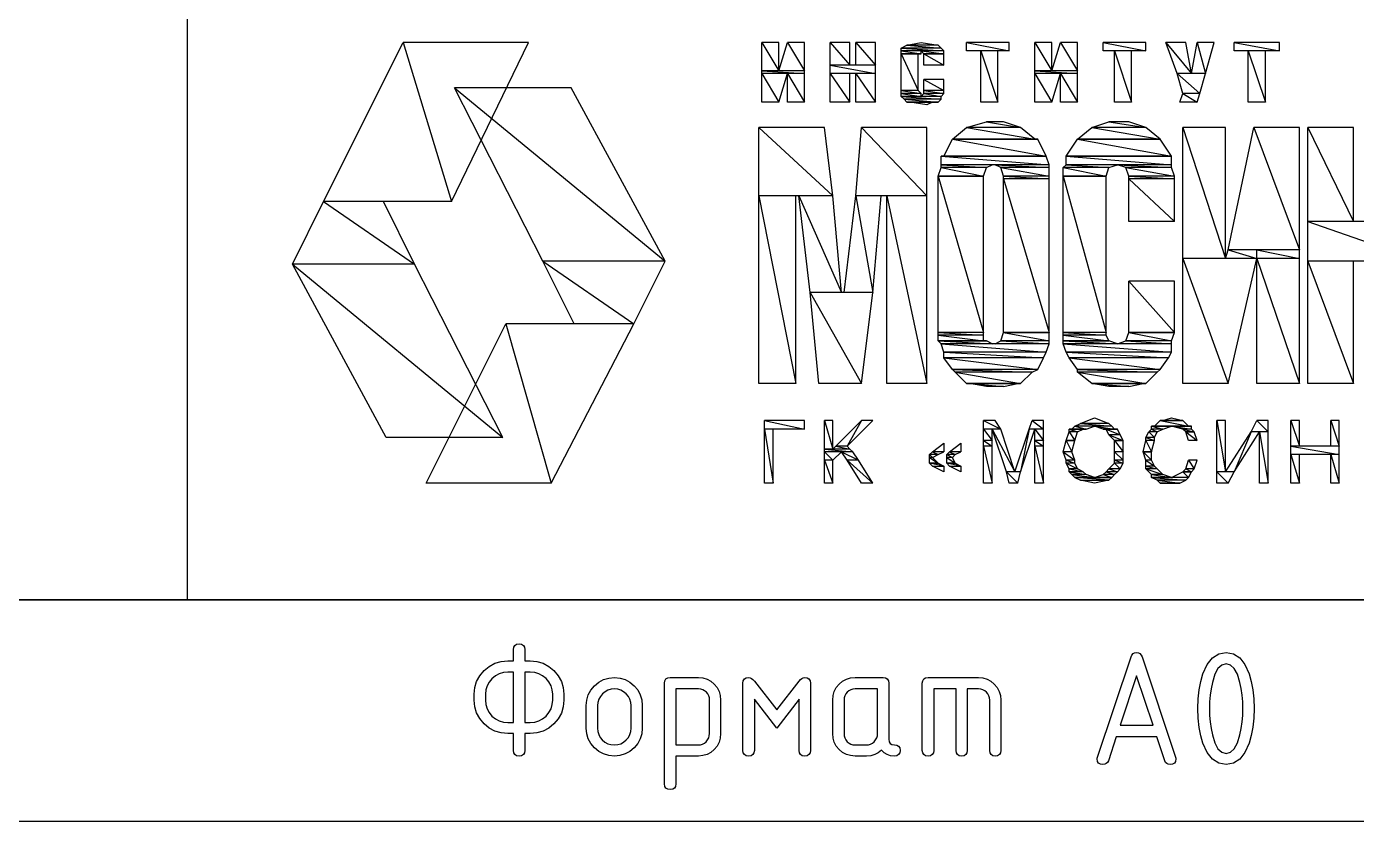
# Model space of a CAD drawing. Header units: millimetres. Extents: x 1 to 1188, y 1 to 840.
# Drawn here: x 1131.23 to 1160.91, y 0.71 to 18.46 of the extents above; entities that cross this region are included whole.
import ezdxf

# ---------------------------------------------------------------- set-up
doc = ezdxf.new("R2010")
doc.units = ezdxf.units.MM
doc.layers.add('GEOMETRY', color=7, linetype='Continuous')
doc.layers.add('TEXT_OUTLINE', color=7, linetype='Continuous')

msp = doc.modelspace()

# ---------------------------------------------------------------- linework, layer by layer
at = {"layer": 'GEOMETRY'}
for points in [[(1188.156, 0.706), (0.832, 0.706), (0.832, 840.048)], [(999.815, 60.714), (999.815, 5.658), (1184.79, 5.658)], [(1134.816, 35.694), (1134.816, 5.658)], [(1141.978, 4.294), (1142.1, 4.294), (1142.1, 4.542)], [(1142.353, 4.542), (1142.353, 4.294), (1142.474, 4.294)], [(1155.135, 2.141), (1155.885, 4.379)], [(1156.133, 4.379), (1156.877, 2.141)], [(1142.1, 2.916), (1142.1, 4.04), (1141.978, 4.04)], [(1142.474, 4.04), (1142.353, 4.04), (1142.353, 2.916)], [(1145.601, 3.919), (1146.229, 3.919)], [(1149.726, 3.919), (1150.355, 3.919)], [(1151.353, 3.919), (1152.477, 3.919)], [(1145.474, 1.543), (1145.474, 3.792)], [(1145.728, 3.665), (1145.728, 2.414), (1146.229, 2.414)], [(1146.229, 3.665), (1145.728, 3.665)], [(1147.223, 2.293), (1147.223, 3.792)], [(1147.477, 3.836), (1147.979, 3.197), (1148.475, 3.836)], [(1148.728, 3.792), (1148.728, 2.293)], [(1150.228, 3.665), (1149.726, 3.665)], [(1150.228, 2.668), (1150.228, 3.665)], [(1150.476, 3.792), (1150.476, 2.541)], [(1151.226, 2.293), (1151.226, 3.792)], [(1151.981, 2.293), (1151.981, 3.665), (1151.48, 3.665), (1151.48, 2.293)], [(1152.477, 3.665), (1152.229, 3.665), (1152.229, 2.293)], [(1141.223, 3.417), (1141.223, 3.544)], [(1141.477, 3.544), (1141.477, 3.417)], [(1142.976, 3.417), (1142.976, 3.544)], [(1143.224, 3.544), (1143.224, 3.417)], [(1143.725, 2.789), (1143.725, 3.291)], [(1143.978, 3.291), (1143.978, 2.789)], [(1144.728, 2.789), (1144.728, 3.291)], [(1144.976, 3.291), (1144.976, 2.789)], [(1146.477, 2.668), (1146.477, 3.417)], [(1146.725, 3.417), (1146.725, 2.668)], [(1147.979, 2.789), (1147.477, 3.434), (1147.477, 2.293)], [(1148.475, 2.293), (1148.475, 3.434), (1147.979, 2.789)], [(1149.225, 2.668), (1149.225, 3.417)], [(1149.478, 3.417), (1149.478, 2.668)], [(1152.731, 2.293), (1152.731, 3.417)], [(1152.979, 3.417), (1152.979, 2.293)], [(1141.978, 2.916), (1142.1, 2.916)], [(1142.353, 2.916), (1142.474, 2.916)], [(1142.1, 2.293), (1142.1, 2.668), (1141.978, 2.668)], [(1142.353, 2.668), (1142.353, 2.293)], [(1142.474, 2.668), (1142.353, 2.668)], [(1149.726, 2.414), (1149.98, 2.414)], [(1156.64, 2.058), (1156.458, 2.598), (1155.554, 2.598), (1155.378, 2.058)], [(1146.229, 2.166), (1145.728, 2.166), (1145.728, 1.543)], [(1149.98, 2.166), (1149.726, 2.166)]]:
    msp.add_lwpolyline(points, dxfattribs=at)
for points in [[(1184.79, 5.658), (20.835, 5.658), (20.835, 836.683), (1184.79, 836.683)], [(1139.642, 18.105), (1140.721, 14.548), (1137.864, 14.548)], [(1142.435, 18.105), (1139.642, 18.105), (1140.721, 14.548)], [(1148.023, 18.105), (1147.643, 18.105), (1148.023, 17.469)], [(1147.643, 18.105), (1148.023, 17.469), (1147.643, 17.469)], [(1148.214, 18.105), (1148.595, 17.469), (1148.023, 17.469)], [(1148.595, 18.105), (1148.214, 18.105), (1148.595, 17.469)], [(1149.61, 18.105), (1149.167, 18.105), (1149.61, 17.596)], [(1149.167, 18.105), (1149.61, 17.596), (1149.167, 17.596)], [(1150.182, 18.105), (1149.739, 18.105), (1150.182, 17.596)], [(1149.739, 18.105), (1150.182, 17.596), (1149.739, 17.596)], [(1150.881, 18.041), (1151.643, 17.978), (1150.754, 17.978)], [(1151.643, 17.978), (1150.754, 17.978), (1151.706, 17.914)], [(1150.754, 17.978), (1151.706, 17.914), (1150.754, 17.914)], [(1151.198, 17.914), (1151.706, 17.851), (1151.263, 17.851), (1151.198, 17.914), (1150.754, 17.914), (1151.198, 17.851)], [(1150.754, 17.914), (1151.198, 17.851), (1150.754, 17.851)], [(1151.135, 17.851), (1150.754, 17.851), (1151.135, 17.851), (1150.754, 17.851), (1151.198, 17.851)], [(1151.135, 17.851), (1150.754, 17.851), (1151.135, 17.026)], [(1150.754, 17.851), (1151.135, 17.026), (1150.754, 17.026)], [(1151.198, 18.105), (1151.58, 18.041), (1150.881, 18.041)], [(1151.58, 18.041), (1150.881, 18.041), (1151.643, 17.978)], [(1151.706, 17.914), (1151.198, 17.914), (1151.706, 17.851)], [(1151.263, 17.851), (1151.706, 17.851)], [(1151.706, 17.851), (1151.263, 17.851)], [(1151.706, 17.851), (1151.263, 17.851), (1151.706, 17.596)], [(1151.263, 17.851), (1151.706, 17.596), (1151.263, 17.596)], [(1153.167, 18.105), (1152.215, 18.105), (1153.167, 17.914)], [(1152.215, 18.105), (1153.167, 17.914), (1152.215, 17.914)], [(1152.914, 17.914), (1152.532, 17.914), (1152.914, 16.771)], [(1152.532, 17.914), (1152.914, 16.771), (1152.532, 16.771)], [(1154.119, 18.105), (1153.739, 18.105), (1154.119, 17.469)], [(1153.739, 18.105), (1154.119, 17.469), (1153.739, 17.469)], [(1154.31, 18.105), (1154.691, 17.469), (1154.119, 17.469)], [(1154.691, 18.105), (1154.31, 18.105), (1154.691, 17.469)], [(1156.215, 18.105), (1155.263, 18.105), (1156.215, 17.914)], [(1155.263, 18.105), (1156.215, 17.914), (1155.263, 17.914)], [(1155.897, 17.914), (1155.517, 17.914), (1155.897, 16.771)], [(1155.517, 17.914), (1155.897, 16.771), (1155.517, 16.771)], [(1157.104, 18.105), (1156.659, 18.105), (1157.231, 17.406)], [(1156.659, 18.105), (1157.231, 17.406), (1156.914, 17.406)], [(1157.358, 18.105), (1157.548, 17.406), (1157.231, 17.406)], [(1157.739, 18.105), (1157.358, 18.105), (1157.548, 17.406)], [(1159.2, 18.105), (1158.183, 18.105), (1159.2, 17.914)], [(1158.183, 18.105), (1159.2, 17.914), (1158.183, 17.914)], [(1158.882, 17.914), (1158.502, 17.914), (1158.882, 16.771)], [(1158.502, 17.914), (1158.882, 16.771), (1158.502, 16.771)], [(1150.182, 17.596), (1149.167, 17.596), (1150.182, 17.406)], [(1149.167, 17.596), (1150.182, 17.406), (1149.167, 17.406)], [(1148.595, 17.469), (1147.643, 17.469), (1148.595, 17.406)], [(1147.643, 17.469), (1148.595, 17.406), (1147.643, 17.406)], [(1148.214, 17.406), (1147.643, 17.406), (1148.023, 16.771)], [(1147.643, 17.406), (1148.023, 16.771), (1147.643, 16.771)], [(1148.595, 17.406), (1148.214, 17.406), (1148.595, 16.771)], [(1148.214, 17.406), (1148.595, 16.771), (1148.214, 16.771)], [(1149.61, 17.406), (1149.167, 17.406), (1149.61, 16.771)], [(1149.167, 17.406), (1149.61, 16.771), (1149.167, 16.771)], [(1150.182, 17.406), (1149.739, 17.406), (1150.182, 16.771)], [(1149.739, 17.406), (1150.182, 16.771), (1149.739, 16.771)], [(1151.706, 17.279), (1151.263, 17.279), (1151.706, 17.026)], [(1151.263, 17.279), (1151.706, 17.026), (1151.263, 17.026)], [(1154.691, 17.469), (1153.739, 17.469), (1154.691, 17.406)], [(1153.739, 17.469), (1154.691, 17.406), (1153.739, 17.406)], [(1154.31, 17.406), (1153.739, 17.406), (1154.119, 16.771)], [(1153.739, 17.406), (1154.119, 16.771), (1153.739, 16.771)], [(1154.691, 17.406), (1154.31, 17.406), (1154.691, 16.771)], [(1154.31, 17.406), (1154.691, 16.771), (1154.31, 16.771)], [(1157.548, 17.406), (1156.914, 17.406), (1157.421, 16.961)], [(1156.914, 17.406), (1157.421, 16.961), (1157.041, 16.961)], [(1143.389, 17.089), (1140.784, 17.089), (1145.483, 13.215)], [(1140.784, 17.089), (1145.483, 13.215), (1142.753, 13.215)], [(1151.135, 17.026), (1150.754, 17.026), (1151.198, 16.961)], [(1150.754, 17.026), (1151.198, 16.961), (1150.754, 16.961)], [(1151.198, 16.961), (1150.754, 16.961), (1151.198, 16.898)], [(1150.754, 16.961), (1151.198, 16.898), (1150.754, 16.898)], [(1151.263, 16.961), (1151.643, 16.898), (1151.198, 16.898)], [(1151.706, 17.026), (1151.263, 17.026), (1151.706, 16.961)], [(1151.263, 17.026), (1151.706, 16.961), (1151.263, 16.961)], [(1151.706, 16.961), (1151.263, 16.961), (1151.643, 16.898)], [(1157.041, 16.961), (1157.358, 16.771), (1156.977, 16.771)], [(1157.421, 16.961), (1157.041, 16.961), (1157.358, 16.771)], [(1151.643, 16.898), (1150.754, 16.898), (1151.643, 16.834)], [(1150.754, 16.898), (1151.643, 16.834), (1150.818, 16.834)], [(1151.643, 16.834), (1150.818, 16.834), (1151.58, 16.771)], [(1150.818, 16.834), (1151.58, 16.771), (1150.881, 16.771)], [(1150.881, 16.771), (1151.453, 16.771)], [(1150.881, 16.771), (1151.58, 16.771)], [(1150.944, 16.771), (1151.453, 16.771), (1151.326, 16.707)], [(1152.659, 16.327), (1153.421, 16.2), (1152.215, 16.2)], [(1153.04, 16.327), (1152.659, 16.327), (1153.421, 16.2)], [(1155.39, 16.327), (1156.215, 16.2), (1155.008, 16.2)], [(1155.834, 16.327), (1155.39, 16.327), (1156.215, 16.2)], [(1149.04, 16.2), (1147.579, 16.2), (1149.23, 14.676)], [(1147.579, 16.2), (1149.23, 14.676), (1147.579, 14.676)], [(1149.865, 16.2), (1151.326, 14.676), (1149.739, 14.676)], [(1151.326, 16.2), (1149.865, 16.2), (1151.326, 14.676)], [(1152.215, 16.2), (1153.739, 15.945), (1151.897, 15.945)], [(1153.421, 16.2), (1152.215, 16.2), (1153.739, 15.945)], [(1155.008, 16.2), (1156.532, 15.945), (1154.691, 15.945)], [(1156.215, 16.2), (1155.008, 16.2), (1156.532, 15.945)], [(1157.993, 16.2), (1157.041, 16.2), (1157.993, 13.279)], [(1157.041, 16.2), (1157.993, 13.279), (1157.041, 13.279)], [(1158.628, 16.2), (1159.644, 13.469), (1158.056, 13.469)], [(1159.644, 16.2), (1158.628, 16.2), (1159.644, 13.469)], [(1160.851, 16.2), (1159.834, 16.2), (1160.851, 14.104)], [(1159.834, 16.2), (1160.851, 14.104), (1159.834, 14.104)], [(1151.897, 15.945), (1153.993, 15.565), (1151.706, 15.565)], [(1153.802, 15.945), (1151.897, 15.945), (1153.802, 15.945), (1151.897, 15.945), (1153.802, 15.945), (1151.897, 15.945), (1153.993, 15.565)], [(1154.691, 15.945), (1156.786, 15.565), (1154.438, 15.565)], [(1156.532, 15.945), (1154.691, 15.945)], [(1154.691, 15.945), (1156.532, 15.945)], [(1156.532, 15.945), (1154.691, 15.945), (1156.786, 15.565)], [(1153.993, 15.565), (1151.643, 15.565)], [(1153.993, 15.565), (1151.643, 15.565), (1154.056, 15.373)], [(1151.643, 15.565), (1154.056, 15.373), (1151.643, 15.373)], [(1151.706, 15.565), (1153.993, 15.565)], [(1156.786, 15.565), (1154.438, 15.565)], [(1154.438, 15.565), (1156.786, 15.565)], [(1156.786, 15.565), (1154.438, 15.565), (1156.786, 15.373)], [(1154.438, 15.565), (1156.786, 15.373), (1154.438, 15.373)], [(1151.643, 15.31), (1152.595, 15.12), (1151.58, 15.12)], [(1152.785, 15.373), (1151.643, 15.373), (1152.659, 15.31)], [(1151.643, 15.373), (1152.659, 15.31), (1151.643, 15.31)], [(1152.659, 15.31), (1151.643, 15.31), (1152.595, 15.12)], [(1154.056, 15.373), (1152.85, 15.373), (1154.056, 15.31)], [(1152.85, 15.373), (1154.056, 15.31), (1152.977, 15.31)], [(1154.056, 15.31), (1152.977, 15.31), (1154.056, 15.12)], [(1152.977, 15.31), (1154.056, 15.12), (1153.04, 15.12)], [(1154.438, 15.373), (1155.39, 15.31), (1154.373, 15.31)], [(1155.39, 15.31), (1154.373, 15.31), (1155.327, 15.12)], [(1154.373, 15.31), (1155.327, 15.12), (1154.373, 15.12)], [(1155.58, 15.373), (1156.786, 15.31), (1155.77, 15.31), (1155.58, 15.373), (1154.438, 15.373), (1155.39, 15.31)], [(1156.786, 15.373), (1155.58, 15.373), (1156.786, 15.31)], [(1156.786, 15.31), (1155.77, 15.31), (1156.851, 15.12)], [(1155.77, 15.31), (1156.851, 15.12), (1155.834, 15.12)], [(1151.58, 15.12), (1152.595, 15.12)], [(1152.595, 15.12), (1151.58, 15.12)], [(1152.595, 15.12), (1151.58, 15.12), (1152.595, 11.628)], [(1151.58, 15.12), (1152.595, 11.628), (1151.58, 11.628)], [(1154.056, 15.12), (1153.04, 15.12), (1154.056, 15.056)], [(1153.04, 15.12), (1154.056, 15.056), (1153.04, 15.056)], [(1154.056, 15.056), (1153.04, 15.056), (1154.056, 11.628)], [(1153.04, 15.056), (1154.056, 11.628), (1153.04, 11.628)], [(1154.373, 15.12), (1155.327, 15.12)], [(1155.327, 15.12), (1154.373, 15.12)], [(1155.327, 15.12), (1154.373, 15.12), (1155.327, 11.628)], [(1154.373, 15.12), (1155.327, 11.628), (1154.373, 11.628)], [(1156.851, 15.12), (1155.834, 15.12), (1156.851, 15.056)], [(1155.834, 15.12), (1156.851, 15.056), (1155.834, 15.056)], [(1156.851, 15.056), (1155.834, 15.056), (1156.851, 14.104)], [(1155.834, 15.056), (1156.851, 14.104), (1155.834, 14.104)], [(1137.864, 14.548), (1139.895, 13.152), (1137.165, 13.152)], [(1139.197, 14.548), (1137.864, 14.548), (1139.895, 13.152)], [(1148.405, 14.676), (1147.579, 14.676), (1148.405, 10.484)], [(1147.579, 14.676), (1148.405, 10.484), (1147.579, 10.484)], [(1149.23, 14.676), (1148.468, 14.676), (1149.42, 12.517)], [(1148.468, 14.676), (1149.42, 12.517), (1148.722, 12.517)], [(1149.739, 14.676), (1150.119, 12.517), (1149.484, 12.517)], [(1150.309, 14.676), (1149.739, 14.676), (1150.119, 12.517)], [(1151.326, 14.676), (1150.436, 14.676), (1151.326, 10.484)], [(1150.436, 14.676), (1151.326, 10.484), (1150.436, 10.484)], [(1162.375, 14.104), (1159.834, 14.104), (1162.375, 13.215)], [(1159.834, 14.104), (1162.375, 13.215), (1159.834, 13.215)], [(1158.056, 13.469), (1158.692, 13.279), (1157.993, 13.279)], [(1158.692, 13.469), (1159.644, 13.279), (1158.692, 13.279), (1158.692, 13.469), (1158.056, 13.469), (1158.692, 13.279)], [(1159.644, 13.469), (1158.692, 13.469), (1159.644, 13.279)], [(1139.895, 13.152), (1137.165, 13.152), (1141.864, 9.278)], [(1137.165, 13.152), (1141.864, 9.278), (1139.26, 9.278)], [(1145.483, 13.215), (1142.753, 13.215), (1144.785, 11.818)], [(1142.753, 13.215), (1144.785, 11.818), (1143.452, 11.818)], [(1158.692, 13.279), (1159.644, 10.484), (1158.692, 10.484), (1158.692, 13.279), (1157.041, 13.279), (1158.056, 10.484)], [(1157.041, 13.279), (1158.056, 10.484), (1157.041, 10.484)], [(1159.644, 13.279), (1158.692, 13.279), (1159.644, 10.484)], [(1160.851, 13.215), (1159.834, 13.215), (1160.851, 10.484)], [(1159.834, 13.215), (1160.851, 10.484), (1159.834, 10.484)], [(1156.851, 12.77), (1155.834, 12.77), (1156.851, 11.628)], [(1155.834, 12.77), (1156.851, 11.628), (1155.834, 11.628)], [(1150.119, 12.517), (1148.722, 12.517), (1149.865, 10.484)], [(1148.722, 12.517), (1149.865, 10.484), (1148.913, 10.484)], [(1141.928, 11.818), (1142.944, 8.263), (1140.15, 8.263)], [(1144.785, 11.818), (1141.928, 11.818), (1142.944, 8.263)], [(1152.595, 11.628), (1151.58, 11.628), (1152.595, 11.564)], [(1151.58, 11.628), (1152.595, 11.564), (1151.58, 11.564)], [(1153.04, 11.628), (1154.056, 11.438), (1152.977, 11.438)], [(1154.056, 11.628), (1153.04, 11.628)], [(1153.04, 11.628), (1154.056, 11.628)], [(1154.056, 11.628), (1153.04, 11.628), (1154.056, 11.438)], [(1155.327, 11.628), (1154.373, 11.628), (1155.327, 11.564)], [(1154.373, 11.628), (1155.327, 11.564), (1154.373, 11.564)], [(1155.834, 11.628), (1156.786, 11.438), (1155.77, 11.438)], [(1156.851, 11.628), (1155.834, 11.628)], [(1155.834, 11.628), (1156.851, 11.628)], [(1156.851, 11.628), (1155.834, 11.628), (1156.786, 11.438)], [(1152.595, 11.564), (1151.58, 11.564), (1152.595, 11.438)], [(1151.58, 11.564), (1152.595, 11.438), (1151.58, 11.438)], [(1152.659, 11.438), (1151.58, 11.438), (1152.659, 11.438), (1151.58, 11.438)], [(1152.659, 11.438), (1151.58, 11.438), (1152.785, 11.373)], [(1151.58, 11.438), (1152.785, 11.373), (1151.643, 11.373)], [(1154.056, 11.373), (1151.643, 11.373), (1153.993, 11.183)], [(1151.643, 11.373), (1153.993, 11.183), (1151.706, 11.183)], [(1152.977, 11.438), (1154.056, 11.373), (1152.85, 11.373)], [(1154.056, 11.438), (1152.977, 11.438), (1154.056, 11.373)], [(1155.327, 11.564), (1154.373, 11.564), (1155.39, 11.438)], [(1154.373, 11.564), (1155.39, 11.438), (1154.373, 11.438)], [(1154.373, 11.438), (1155.39, 11.438)], [(1155.39, 11.438), (1154.373, 11.438)], [(1155.39, 11.438), (1154.373, 11.438), (1155.58, 11.373)], [(1154.373, 11.438), (1155.58, 11.373), (1154.373, 11.373)], [(1156.786, 11.373), (1154.373, 11.373), (1156.786, 11.183)], [(1154.373, 11.373), (1156.786, 11.183), (1154.438, 11.183)], [(1155.77, 11.438), (1156.786, 11.373), (1155.58, 11.373)], [(1156.786, 11.438), (1155.77, 11.438), (1156.786, 11.373)], [(1153.993, 11.183), (1151.706, 11.183), (1153.929, 11.056)], [(1151.706, 11.183), (1153.929, 11.056), (1151.706, 11.056)], [(1153.929, 11.056), (1151.706, 11.056), (1153.802, 10.802)], [(1151.706, 11.056), (1153.802, 10.802), (1151.897, 10.802)], [(1156.786, 11.183), (1154.438, 11.183), (1156.723, 11.056)], [(1154.438, 11.183), (1156.723, 11.056), (1154.501, 11.056)], [(1156.723, 11.056), (1154.501, 11.056), (1156.532, 10.802)], [(1154.501, 11.056), (1156.532, 10.802), (1154.691, 10.802)], [(1153.802, 10.802), (1151.897, 10.802), (1153.676, 10.739)], [(1151.897, 10.802), (1153.676, 10.739), (1151.96, 10.739)], [(1153.676, 10.739), (1151.96, 10.739), (1153.421, 10.484)], [(1151.96, 10.739), (1153.421, 10.484), (1152.215, 10.484)], [(1156.532, 10.802), (1154.691, 10.802), (1156.469, 10.739)], [(1154.691, 10.802), (1156.469, 10.739), (1154.691, 10.739)], [(1156.469, 10.739), (1154.691, 10.739), (1156.215, 10.484)], [(1154.691, 10.739), (1156.215, 10.484), (1155.008, 10.484)], [(1153.421, 10.484), (1152.215, 10.484)], [(1152.215, 10.484), (1153.357, 10.484)], [(1153.357, 10.484), (1152.278, 10.484), (1153.04, 10.421)], [(1152.278, 10.484), (1153.04, 10.421), (1152.659, 10.421)], [(1156.152, 10.484), (1155.008, 10.484), (1156.152, 10.484), (1155.008, 10.484), (1156.215, 10.484), (1156.152, 10.484), (1155.008, 10.484), (1155.834, 10.421)], [(1155.008, 10.484), (1155.834, 10.421), (1155.39, 10.421)], [(1148.595, 9.659), (1147.706, 9.659), (1148.595, 9.469)], [(1147.706, 9.659), (1148.595, 9.469), (1147.706, 9.469)], [(1149.23, 9.659), (1149.04, 9.659), (1149.23, 9.023)], [(1149.04, 9.659), (1149.23, 9.023), (1149.04, 9.023)], [(1149.865, 9.659), (1149.547, 9.088), (1149.294, 9.088)], [(1150.119, 9.659), (1149.865, 9.659), (1149.547, 9.088)], [(1152.85, 9.659), (1152.595, 9.659), (1152.977, 9.469)], [(1152.595, 9.659), (1152.977, 9.469), (1152.595, 9.469)], [(1153.676, 9.659), (1153.929, 9.469), (1153.611, 9.469)], [(1153.929, 9.659), (1153.676, 9.659), (1153.929, 9.469)], [(1154.628, 9.532), (1154.881, 9.469), (1154.564, 9.469)], [(1154.755, 9.595), (1155.453, 9.532), (1154.628, 9.532)], [(1155.072, 9.532), (1155.517, 9.469), (1155.263, 9.469), (1155.072, 9.532), (1154.628, 9.532), (1154.881, 9.469)], [(1155.072, 9.722), (1155.39, 9.595), (1154.755, 9.595)], [(1155.39, 9.595), (1154.755, 9.595), (1155.453, 9.532)], [(1155.453, 9.532), (1155.072, 9.532), (1155.517, 9.469)], [(1156.406, 9.532), (1157.231, 9.532), (1156.342, 9.532)], [(1156.786, 9.532), (1156.342, 9.532), (1156.596, 9.469)], [(1156.342, 9.532), (1156.596, 9.469), (1156.342, 9.469)], [(1156.532, 9.659), (1157.168, 9.532), (1156.406, 9.532)], [(1157.168, 9.532), (1156.406, 9.532), (1157.231, 9.532)], [(1157.041, 9.659), (1156.532, 9.659)], [(1157.041, 9.659), (1156.532, 9.659), (1157.168, 9.532)], [(1156.786, 9.722), (1157.041, 9.659), (1156.596, 9.659)], [(1156.596, 9.659), (1157.041, 9.659)], [(1157.231, 9.532), (1156.786, 9.532), (1157.231, 9.469)], [(1156.786, 9.532), (1157.231, 9.469), (1157.041, 9.469)], [(1157.993, 9.659), (1157.803, 9.659), (1157.993, 8.516)], [(1157.803, 9.659), (1157.993, 8.516), (1157.803, 8.516)], [(1158.692, 9.659), (1158.945, 9.405), (1158.565, 9.405)], [(1158.945, 9.659), (1158.692, 9.659), (1158.945, 9.405)], [(1159.644, 9.659), (1159.454, 9.659), (1159.644, 9.088)], [(1159.454, 9.659), (1159.644, 9.088), (1159.454, 9.088)], [(1160.533, 9.659), (1160.343, 9.659), (1160.533, 9.088)], [(1160.343, 9.659), (1160.533, 9.088), (1160.343, 9.088)], [(1147.896, 9.469), (1147.706, 9.469), (1147.896, 8.263)], [(1147.706, 9.469), (1147.896, 8.263), (1147.706, 8.263)], [(1152.785, 9.469), (1152.595, 9.469), (1152.785, 9.215)], [(1152.595, 9.469), (1152.785, 9.215), (1152.595, 9.215)], [(1152.785, 9.215), (1152.595, 9.215), (1152.785, 9.088)], [(1152.595, 9.215), (1152.785, 9.088), (1152.595, 9.088)], [(1152.977, 9.469), (1152.785, 9.469), (1153.294, 8.516)], [(1152.785, 9.469), (1153.294, 8.516), (1153.104, 8.516)], [(1153.611, 9.469), (1153.421, 8.516), (1153.294, 8.516)], [(1153.739, 9.469), (1153.611, 9.469), (1153.421, 8.516)], [(1153.929, 9.469), (1153.739, 9.469), (1153.929, 9.215)], [(1153.739, 9.469), (1153.929, 9.215), (1153.739, 9.215)], [(1153.929, 9.215), (1153.739, 9.215), (1153.929, 9.088)], [(1153.739, 9.215), (1153.929, 9.088), (1153.739, 9.088)], [(1154.438, 9.215), (1154.564, 8.96), (1154.373, 8.96)], [(1154.501, 9.405), (1154.628, 9.215), (1154.438, 9.215)], [(1154.628, 9.215), (1154.438, 9.215)], [(1154.438, 9.215), (1154.628, 9.215)], [(1154.628, 9.215), (1154.438, 9.215), (1154.564, 8.96)], [(1154.564, 9.469), (1154.818, 9.469), (1154.501, 9.469)], [(1154.818, 9.469), (1154.501, 9.469), (1154.691, 9.405)], [(1154.501, 9.469), (1154.691, 9.405), (1154.501, 9.405)], [(1154.691, 9.405), (1154.501, 9.405), (1154.628, 9.215)], [(1154.881, 9.469), (1154.564, 9.469)], [(1155.517, 9.469), (1155.263, 9.469), (1155.58, 9.469)], [(1155.263, 9.469), (1155.58, 9.469)], [(1155.58, 9.469), (1155.327, 9.469), (1155.644, 9.342)], [(1155.327, 9.469), (1155.644, 9.342), (1155.39, 9.342)], [(1155.644, 9.342), (1155.39, 9.342), (1155.707, 9.215)], [(1155.39, 9.342), (1155.707, 9.215), (1155.517, 9.215)], [(1155.517, 9.215), (1155.707, 9.215)], [(1155.707, 9.215), (1155.517, 9.215)], [(1155.707, 9.215), (1155.517, 9.215), (1155.707, 8.96)], [(1155.517, 9.215), (1155.707, 8.96), (1155.517, 8.96)], [(1156.215, 9.215), (1156.342, 8.96), (1156.152, 8.96)], [(1156.279, 9.405), (1156.406, 9.278), (1156.215, 9.278)], [(1156.406, 9.278), (1156.215, 9.278), (1156.406, 9.215)], [(1156.215, 9.278), (1156.406, 9.215), (1156.215, 9.215)], [(1156.406, 9.215), (1156.215, 9.215), (1156.342, 8.96)], [(1156.342, 9.469), (1156.469, 9.405), (1156.279, 9.405)], [(1156.469, 9.405), (1156.279, 9.405), (1156.406, 9.278)], [(1156.596, 9.469), (1156.342, 9.469), (1156.469, 9.405)], [(1157.231, 9.469), (1157.041, 9.469), (1157.294, 9.405)], [(1157.041, 9.469), (1157.294, 9.405), (1157.104, 9.405)], [(1157.104, 9.405), (1157.294, 9.405)], [(1157.294, 9.405), (1157.104, 9.405)], [(1157.294, 9.405), (1157.104, 9.405), (1157.358, 9.215)], [(1157.104, 9.405), (1157.358, 9.215), (1157.168, 9.215)], [(1158.565, 9.405), (1158.183, 8.516), (1157.993, 8.516)], [(1158.755, 9.405), (1158.565, 9.405), (1158.183, 8.516)], [(1158.945, 9.405), (1158.755, 9.405), (1158.945, 8.263)], [(1158.755, 9.405), (1158.945, 8.263), (1158.755, 8.263)], [(1149.61, 9.023), (1149.04, 9.023), (1149.675, 8.96)], [(1149.04, 9.023), (1149.675, 8.96), (1149.04, 8.96)], [(1149.42, 8.96), (1149.802, 8.77), (1149.547, 8.77), (1149.42, 8.96), (1149.04, 8.96), (1149.23, 8.77)], [(1149.04, 8.96), (1149.23, 8.77), (1149.04, 8.77)], [(1149.294, 9.088), (1149.61, 9.023), (1149.23, 9.023)], [(1149.547, 9.088), (1149.294, 9.088), (1149.61, 9.023)], [(1149.675, 8.96), (1149.42, 8.96), (1149.802, 8.77)], [(1151.453, 8.96), (1151.58, 8.897), (1151.389, 8.897)], [(1151.706, 9.152), (1151.706, 8.96), (1151.453, 8.96)], [(1151.706, 8.96), (1151.453, 8.96), (1151.58, 8.897)], [(1151.833, 8.96), (1151.96, 8.897), (1151.77, 8.897)], [(1152.088, 9.152), (1152.088, 8.96), (1151.833, 8.96)], [(1152.088, 8.96), (1151.833, 8.96), (1151.96, 8.897)], [(1152.785, 9.088), (1152.595, 9.088), (1152.785, 8.263)], [(1152.595, 9.088), (1152.785, 8.263), (1152.595, 8.263)], [(1153.929, 9.088), (1153.739, 9.088), (1153.929, 8.263)], [(1153.739, 9.088), (1153.929, 8.263), (1153.739, 8.263)], [(1154.564, 8.96), (1154.373, 8.96), (1154.628, 8.77)], [(1154.373, 8.96), (1154.628, 8.77), (1154.438, 8.77)], [(1155.707, 8.96), (1155.517, 8.96), (1155.707, 8.77)], [(1155.517, 8.96), (1155.707, 8.77), (1155.517, 8.77)], [(1156.342, 8.96), (1156.152, 8.96)], [(1156.152, 8.96), (1156.342, 8.96)], [(1156.342, 8.96), (1156.152, 8.96), (1156.342, 8.77)], [(1156.152, 8.96), (1156.342, 8.77), (1156.215, 8.77)], [(1160.533, 9.088), (1159.454, 9.088), (1160.533, 8.897)], [(1159.454, 9.088), (1160.533, 8.897), (1159.454, 8.897)], [(1149.23, 8.77), (1149.04, 8.77), (1149.23, 8.263)], [(1149.04, 8.77), (1149.23, 8.263), (1149.04, 8.263)], [(1149.802, 8.77), (1149.547, 8.77), (1150.119, 8.263)], [(1149.547, 8.77), (1150.119, 8.263), (1149.865, 8.263)], [(1151.58, 8.897), (1151.389, 8.897), (1151.453, 8.833)], [(1151.389, 8.897), (1151.453, 8.833), (1151.389, 8.833)], [(1151.453, 8.833), (1151.389, 8.833), (1151.58, 8.706)], [(1151.389, 8.833), (1151.58, 8.706), (1151.389, 8.706)], [(1151.389, 8.706), (1151.453, 8.643), (1151.706, 8.643)], [(1151.389, 8.706), (1151.58, 8.706), (1151.706, 8.643)], [(1151.453, 8.643), (1151.706, 8.643), (1151.706, 8.516)], [(1151.96, 8.897), (1151.77, 8.897), (1151.897, 8.833)], [(1151.77, 8.897), (1151.897, 8.833), (1151.77, 8.833)], [(1151.897, 8.833), (1151.77, 8.833), (1151.96, 8.706)], [(1151.77, 8.833), (1151.96, 8.706), (1151.77, 8.706)], [(1151.77, 8.706), (1151.833, 8.643), (1152.088, 8.643)], [(1151.77, 8.706), (1151.96, 8.706), (1152.088, 8.643)], [(1151.833, 8.643), (1152.088, 8.643), (1152.088, 8.516)], [(1154.628, 8.77), (1154.438, 8.77), (1154.628, 8.706)], [(1154.438, 8.77), (1154.628, 8.706), (1154.438, 8.706)], [(1154.628, 8.706), (1154.438, 8.706), (1154.691, 8.58)], [(1154.438, 8.706), (1154.691, 8.58), (1154.501, 8.58)], [(1155.517, 8.706), (1155.644, 8.58), (1155.39, 8.58)], [(1155.707, 8.77), (1155.517, 8.77), (1155.707, 8.706)], [(1155.517, 8.77), (1155.707, 8.706), (1155.517, 8.706)], [(1155.707, 8.706), (1155.517, 8.706), (1155.644, 8.58)], [(1156.342, 8.77), (1156.215, 8.77), (1156.406, 8.643)], [(1156.215, 8.77), (1156.406, 8.643), (1156.215, 8.643)], [(1156.406, 8.643), (1156.215, 8.643), (1156.469, 8.58)], [(1156.215, 8.643), (1156.469, 8.58), (1156.215, 8.58)], [(1157.168, 8.77), (1157.294, 8.58), (1157.104, 8.58)], [(1157.358, 8.77), (1157.168, 8.77), (1157.294, 8.58)], [(1159.644, 8.897), (1159.454, 8.897), (1159.644, 8.263)], [(1159.454, 8.897), (1159.644, 8.263), (1159.454, 8.263)], [(1160.533, 8.897), (1160.343, 8.897), (1160.533, 8.263)], [(1160.343, 8.897), (1160.533, 8.263), (1160.343, 8.263)], [(1153.421, 8.516), (1153.104, 8.516), (1153.357, 8.263)], [(1153.104, 8.516), (1153.357, 8.263), (1153.167, 8.263)], [(1154.691, 8.58), (1154.501, 8.58), (1154.818, 8.516)], [(1154.501, 8.58), (1154.818, 8.516), (1154.501, 8.516)], [(1154.818, 8.516), (1154.501, 8.516), (1154.881, 8.453)], [(1154.501, 8.516), (1154.881, 8.453), (1154.564, 8.453)], [(1154.881, 8.453), (1154.564, 8.453), (1155.072, 8.389)], [(1154.564, 8.453), (1155.072, 8.389), (1154.628, 8.389)], [(1154.628, 8.389), (1154.755, 8.326), (1155.39, 8.326)], [(1154.628, 8.389), (1155.453, 8.389), (1155.39, 8.326)], [(1154.755, 8.326), (1155.39, 8.326), (1155.072, 8.263)], [(1155.263, 8.453), (1155.453, 8.389), (1155.072, 8.389)], [(1155.327, 8.516), (1155.517, 8.453), (1155.263, 8.453)], [(1155.517, 8.453), (1155.263, 8.453), (1155.453, 8.389)], [(1155.39, 8.58), (1155.58, 8.516), (1155.327, 8.516)], [(1155.58, 8.516), (1155.327, 8.516), (1155.517, 8.453)], [(1155.644, 8.58), (1155.39, 8.58), (1155.58, 8.516)], [(1156.469, 8.58), (1156.215, 8.58), (1156.596, 8.453)], [(1156.215, 8.58), (1156.596, 8.453), (1156.342, 8.453)], [(1156.596, 8.453), (1156.342, 8.453), (1156.786, 8.389)], [(1156.342, 8.453), (1156.786, 8.389), (1156.342, 8.389)], [(1157.168, 8.389), (1156.342, 8.389), (1157.104, 8.326)], [(1156.342, 8.389), (1157.104, 8.326), (1156.469, 8.326)], [(1157.104, 8.326), (1156.469, 8.326), (1156.977, 8.263)], [(1156.469, 8.326), (1156.977, 8.263), (1156.532, 8.263)], [(1157.041, 8.516), (1157.168, 8.389), (1156.786, 8.389)], [(1157.104, 8.58), (1157.231, 8.516), (1157.041, 8.516)], [(1157.231, 8.516), (1157.041, 8.516)], [(1157.041, 8.516), (1157.231, 8.516)], [(1157.231, 8.516), (1157.041, 8.516), (1157.168, 8.389)], [(1157.294, 8.58), (1157.104, 8.58), (1157.231, 8.516)], [(1158.183, 8.516), (1157.803, 8.516), (1158.056, 8.263)], [(1157.803, 8.516), (1158.056, 8.263), (1157.803, 8.263)], [(1156.532, 8.263), (1156.914, 8.263)], [(1156.532, 8.263), (1156.977, 8.263)], [(1156.723, 8.263), (1156.914, 8.263)], [(1156.006, 3.954), (1155.642, 2.852), (1156.375, 2.852)]]:
    msp.add_lwpolyline(points, close=True, dxfattribs=at)
at = {"layer": 'TEXT_OUTLINE'}
for points in [[(1142.1, 4.542), (1142.107, 4.597), (1142.131, 4.637), (1142.17, 4.661), (1142.226, 4.669)], [(1142.226, 4.669), (1142.282, 4.661), (1142.321, 4.637), (1142.345, 4.597), (1142.353, 4.542)], [(1155.885, 4.379), (1155.905, 4.422), (1155.931, 4.453), (1155.965, 4.472), (1156.006, 4.478)], [(1156.006, 4.478), (1156.049, 4.472), (1156.084, 4.453), (1156.112, 4.422), (1156.133, 4.379)], [(1157.489, 3.999), (1157.584, 4.208), (1157.702, 4.358), (1157.843, 4.448), (1158.008, 4.478)], [(1158.008, 4.478), (1158.171, 4.448), (1158.311, 4.358), (1158.428, 4.208), (1158.52, 3.999)], [(1141.444, 4.073), (1141.559, 4.169), (1141.687, 4.238), (1141.827, 4.28), (1141.978, 4.294)], [(1142.474, 4.294), (1142.625, 4.28), (1142.764, 4.238), (1142.89, 4.169), (1143.004, 4.073)], [(1158.008, 4.225), (1157.909, 4.199), (1157.825, 4.121), (1157.755, 3.992), (1157.699, 3.811)], [(1158.316, 3.811), (1158.26, 3.992), (1158.189, 4.121), (1158.105, 4.199), (1158.008, 4.225)], [(1141.223, 3.544), (1141.237, 3.693), (1141.278, 3.83), (1141.347, 3.957), (1141.444, 4.073)], [(1141.62, 3.891), (1141.557, 3.815), (1141.512, 3.732), (1141.485, 3.642), (1141.477, 3.544)], [(1141.978, 4.04), (1141.875, 4.031), (1141.781, 4.003), (1141.696, 3.956), (1141.62, 3.891)], [(1142.827, 3.897), (1142.751, 3.959), (1142.667, 4.004), (1142.575, 4.031), (1142.474, 4.04)], [(1142.976, 3.544), (1142.967, 3.644), (1142.939, 3.737), (1142.892, 3.821), (1142.827, 3.897)], [(1143.004, 4.073), (1143.1, 3.957), (1143.169, 3.83), (1143.21, 3.693), (1143.224, 3.544)], [(1143.907, 3.732), (1144.004, 3.813), (1144.111, 3.872), (1144.228, 3.907), (1144.353, 3.919)], [(1144.353, 3.919), (1144.48, 3.908), (1144.595, 3.873), (1144.7, 3.817), (1144.794, 3.737)], [(1145.474, 3.792), (1145.482, 3.847), (1145.505, 3.887), (1145.545, 3.911), (1145.601, 3.919)], [(1146.229, 3.919), (1146.33, 3.91), (1146.422, 3.882), (1146.506, 3.835), (1146.582, 3.77)], [(1147.223, 3.792), (1147.231, 3.847), (1147.255, 3.887), (1147.294, 3.911), (1147.35, 3.919)], [(1147.35, 3.919), (1147.381, 3.914), (1147.412, 3.898), (1147.444, 3.872), (1147.477, 3.836)], [(1148.475, 3.836), (1148.507, 3.872), (1148.539, 3.898), (1148.57, 3.914), (1148.601, 3.919)], [(1148.601, 3.919), (1148.657, 3.911), (1148.696, 3.887), (1148.72, 3.847), (1148.728, 3.792)], [(1149.368, 3.77), (1149.446, 3.835), (1149.532, 3.882), (1149.625, 3.91), (1149.726, 3.919)], [(1150.355, 3.919), (1150.407, 3.911), (1150.445, 3.887), (1150.468, 3.847), (1150.476, 3.792)], [(1151.226, 3.792), (1151.234, 3.847), (1151.257, 3.887), (1151.297, 3.911), (1151.353, 3.919)], [(1152.477, 3.919), (1152.578, 3.91), (1152.67, 3.882), (1152.754, 3.835), (1152.83, 3.77)], [(1157.379, 3.227), (1157.386, 3.442), (1157.406, 3.643), (1157.441, 3.828), (1157.489, 3.999)], [(1158.52, 3.999), (1158.568, 3.828), (1158.603, 3.643), (1158.624, 3.442), (1158.63, 3.227)], [(1143.725, 3.291), (1143.736, 3.415), (1143.77, 3.53), (1143.827, 3.636), (1143.907, 3.732)], [(1144.353, 3.665), (1144.279, 3.658), (1144.21, 3.638), (1144.146, 3.603), (1144.089, 3.555)], [(1144.618, 3.555), (1144.559, 3.603), (1144.496, 3.638), (1144.427, 3.658), (1144.353, 3.665)], [(1144.794, 3.737), (1144.874, 3.641), (1144.931, 3.534), (1144.965, 3.418), (1144.976, 3.291)], [(1146.406, 3.594), (1146.367, 3.625), (1146.325, 3.647), (1146.279, 3.661), (1146.229, 3.665)], [(1146.477, 3.417), (1146.473, 3.467), (1146.459, 3.513), (1146.437, 3.555), (1146.406, 3.594)], [(1146.582, 3.77), (1146.645, 3.694), (1146.689, 3.61), (1146.716, 3.518), (1146.725, 3.417)], [(1149.225, 3.417), (1149.234, 3.518), (1149.26, 3.61), (1149.305, 3.694), (1149.368, 3.77)], [(1149.55, 3.594), (1149.518, 3.555), (1149.496, 3.513), (1149.483, 3.467), (1149.478, 3.417)], [(1149.726, 3.665), (1149.676, 3.661), (1149.629, 3.647), (1149.587, 3.625), (1149.55, 3.594)], [(1152.659, 3.594), (1152.621, 3.625), (1152.578, 3.647), (1152.53, 3.661), (1152.477, 3.665)], [(1152.731, 3.417), (1152.726, 3.467), (1152.713, 3.513), (1152.69, 3.555), (1152.659, 3.594)], [(1152.83, 3.77), (1152.895, 3.694), (1152.942, 3.61), (1152.97, 3.518), (1152.979, 3.417)], [(1157.699, 3.811), (1157.67, 3.669), (1157.649, 3.524), (1157.637, 3.377), (1157.633, 3.227)], [(1158.382, 3.227), (1158.378, 3.379), (1158.366, 3.527), (1158.345, 3.671), (1158.316, 3.811)], [(1141.444, 2.888), (1141.347, 3.003), (1141.278, 3.13), (1141.237, 3.268), (1141.223, 3.417)], [(1141.477, 3.417), (1141.485, 3.316), (1141.512, 3.223), (1141.557, 3.137), (1141.62, 3.059)], [(1142.827, 3.059), (1142.892, 3.137), (1142.939, 3.223), (1142.967, 3.316), (1142.976, 3.417)], [(1143.224, 3.417), (1143.21, 3.266), (1143.169, 3.126), (1143.1, 2.998), (1143.004, 2.883)], [(1144.089, 3.555), (1144.04, 3.497), (1144.006, 3.433), (1143.985, 3.364), (1143.978, 3.291)], [(1144.728, 3.291), (1144.721, 3.364), (1144.7, 3.433), (1144.666, 3.497), (1144.618, 3.555)], [(1141.62, 3.059), (1141.698, 2.996), (1141.784, 2.951), (1141.877, 2.925), (1141.978, 2.916)], [(1142.474, 2.916), (1142.575, 2.925), (1142.667, 2.951), (1142.751, 2.996), (1142.827, 3.059)], [(1157.489, 2.45), (1157.441, 2.62), (1157.406, 2.806), (1157.386, 3.008), (1157.379, 3.227)], [(1157.633, 3.227), (1157.637, 3.074), (1157.649, 2.926), (1157.67, 2.782), (1157.699, 2.643)], [(1158.316, 2.643), (1158.345, 2.782), (1158.366, 2.926), (1158.378, 3.074), (1158.382, 3.227)], [(1158.63, 3.227), (1158.624, 3.011), (1158.603, 2.81), (1158.568, 2.625), (1158.52, 2.455)], [(1141.978, 2.668), (1141.827, 2.681), (1141.687, 2.723), (1141.559, 2.791), (1141.444, 2.888)], [(1143.004, 2.883), (1142.888, 2.789), (1142.761, 2.721), (1142.623, 2.681), (1142.474, 2.668)], [(1143.907, 2.348), (1143.827, 2.444), (1143.77, 2.549), (1143.736, 2.664), (1143.725, 2.789)], [(1143.978, 2.789), (1143.985, 2.714), (1144.004, 2.645), (1144.037, 2.582), (1144.083, 2.524)], [(1144.618, 2.524), (1144.666, 2.582), (1144.7, 2.645), (1144.721, 2.714), (1144.728, 2.789)], [(1144.976, 2.789), (1144.965, 2.664), (1144.931, 2.549), (1144.874, 2.444), (1144.794, 2.348)], [(1144.083, 2.524), (1144.141, 2.476), (1144.205, 2.441), (1144.276, 2.421), (1144.353, 2.414)], [(1144.353, 2.414), (1144.427, 2.421), (1144.496, 2.441), (1144.559, 2.476), (1144.618, 2.524)], [(1146.229, 2.414), (1146.277, 2.419), (1146.321, 2.432), (1146.362, 2.454), (1146.4, 2.486)], [(1146.4, 2.486), (1146.434, 2.526), (1146.458, 2.569), (1146.472, 2.617), (1146.477, 2.668)], [(1146.725, 2.668), (1146.716, 2.566), (1146.689, 2.473), (1146.645, 2.387), (1146.582, 2.309)], [(1149.368, 2.309), (1149.305, 2.387), (1149.26, 2.473), (1149.234, 2.566), (1149.225, 2.668)], [(1149.478, 2.668), (1149.483, 2.617), (1149.496, 2.569), (1149.518, 2.526), (1149.55, 2.486)], [(1149.55, 2.486), (1149.59, 2.454), (1149.632, 2.432), (1149.678, 2.419), (1149.726, 2.414)], [(1149.98, 2.414), (1150.028, 2.419), (1150.072, 2.432), (1150.113, 2.454), (1150.151, 2.486)], [(1150.151, 2.486), (1150.184, 2.526), (1150.208, 2.569), (1150.223, 2.617), (1150.228, 2.668)], [(1150.476, 2.541), (1150.484, 2.485), (1150.507, 2.445), (1150.547, 2.422), (1150.603, 2.414)], [(1150.603, 2.414), (1150.658, 2.406), (1150.698, 2.383), (1150.722, 2.346), (1150.73, 2.293)], [(1158.008, 1.976), (1157.843, 2.005), (1157.702, 2.094), (1157.584, 2.242), (1157.489, 2.45)], [(1157.699, 2.643), (1157.755, 2.459), (1157.825, 2.328), (1157.909, 2.25), (1158.008, 2.224)], [(1158.008, 2.224), (1158.105, 2.25), (1158.189, 2.328), (1158.26, 2.459), (1158.316, 2.643)], [(1158.52, 2.455), (1158.428, 2.245), (1158.311, 2.095), (1158.171, 2.006), (1158.008, 1.976)], [(1142.226, 2.166), (1142.17, 2.174), (1142.131, 2.197), (1142.107, 2.237), (1142.1, 2.293)], [(1142.353, 2.293), (1142.345, 2.237), (1142.321, 2.197), (1142.282, 2.174), (1142.226, 2.166)], [(1144.353, 2.166), (1144.228, 2.177), (1144.111, 2.212), (1144.004, 2.268), (1143.907, 2.348)], [(1144.794, 2.348), (1144.698, 2.268), (1144.593, 2.212), (1144.478, 2.177), (1144.353, 2.166)], [(1146.582, 2.309), (1146.506, 2.246), (1146.422, 2.202), (1146.33, 2.175), (1146.229, 2.166)], [(1147.35, 2.166), (1147.294, 2.174), (1147.255, 2.197), (1147.231, 2.237), (1147.223, 2.293)], [(1147.477, 2.293), (1147.469, 2.237), (1147.445, 2.197), (1147.405, 2.174), (1147.35, 2.166)], [(1148.601, 2.166), (1148.546, 2.174), (1148.506, 2.197), (1148.482, 2.237), (1148.475, 2.293)], [(1148.728, 2.293), (1148.72, 2.237), (1148.696, 2.197), (1148.657, 2.174), (1148.601, 2.166)], [(1149.726, 2.166), (1149.625, 2.175), (1149.532, 2.202), (1149.446, 2.246), (1149.368, 2.309)], [(1150.316, 2.298), (1150.243, 2.24), (1150.163, 2.199), (1150.075, 2.174), (1149.98, 2.166)], [(1150.603, 2.166), (1150.518, 2.174), (1150.442, 2.199), (1150.375, 2.24), (1150.316, 2.298)], [(1150.73, 2.293), (1150.722, 2.237), (1150.698, 2.197), (1150.658, 2.174), (1150.603, 2.166)], [(1151.353, 2.166), (1151.297, 2.174), (1151.257, 2.197), (1151.234, 2.237), (1151.226, 2.293)], [(1151.48, 2.293), (1151.472, 2.237), (1151.448, 2.197), (1151.408, 2.174), (1151.353, 2.166)], [(1152.103, 2.166), (1152.049, 2.174), (1152.011, 2.197), (1151.989, 2.237), (1151.981, 2.293)], [(1152.229, 2.293), (1152.221, 2.237), (1152.197, 2.197), (1152.158, 2.174), (1152.103, 2.166)], [(1152.852, 2.166), (1152.799, 2.174), (1152.761, 2.197), (1152.738, 2.237), (1152.731, 2.293)], [(1152.979, 2.293), (1152.971, 2.237), (1152.947, 2.197), (1152.907, 2.174), (1152.852, 2.166)], [(1155.13, 2.102), (1155.13, 2.113), (1155.131, 2.123), (1155.133, 2.132), (1155.135, 2.141)], [(1155.256, 1.976), (1155.201, 1.983), (1155.161, 2.007), (1155.137, 2.046), (1155.13, 2.102)], [(1156.882, 2.102), (1156.874, 2.046), (1156.851, 2.007), (1156.811, 1.983), (1156.756, 1.976)], [(1156.877, 2.141), (1156.879, 2.132), (1156.881, 2.123), (1156.882, 2.113), (1156.882, 2.102)], [(1155.378, 2.058), (1155.359, 2.022), (1155.333, 1.996), (1155.299, 1.981), (1155.256, 1.976)], [(1156.756, 1.976), (1156.715, 1.981), (1156.682, 1.996), (1156.657, 2.022), (1156.64, 2.058)], [(1145.601, 1.416), (1145.545, 1.424), (1145.505, 1.448), (1145.482, 1.488), (1145.474, 1.543)], [(1145.728, 1.543), (1145.72, 1.488), (1145.696, 1.448), (1145.656, 1.424), (1145.601, 1.416)]]:
    msp.add_lwpolyline(points, dxfattribs=at)

doc.saveas('drawing.dxf')
